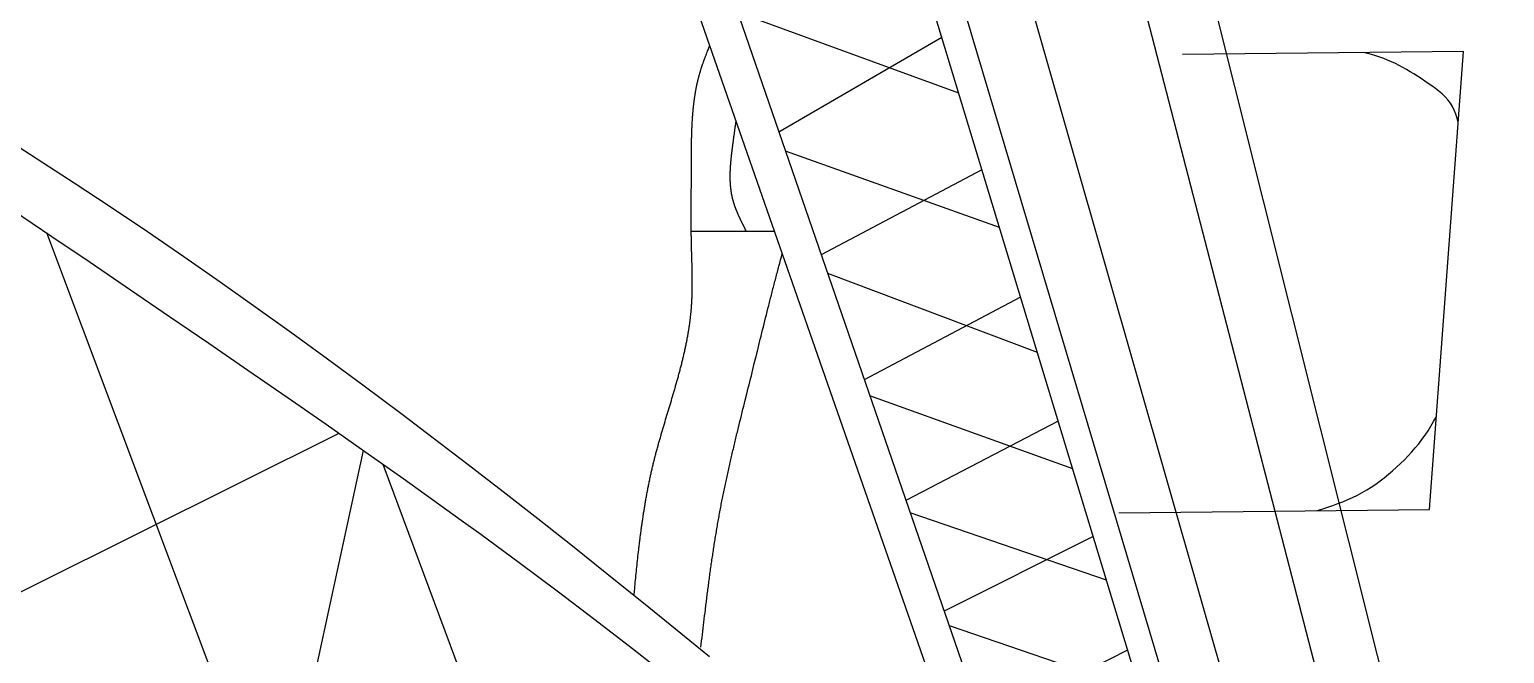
# Model space of a CAD drawing. Header units: millimetres. Extents: x 0 to 100, y 1 to 179.
# Drawn here: x 24.92 to 63.45, y 92.59 to 108.89 of the extents above; entities that cross this region are included whole.
import ezdxf

# ---------------------------------------------------------------- set-up
doc = ezdxf.new("R2010")
doc.units = ezdxf.units.MM
doc.layers.get('0').update_dxf_attribs({"color": 10})

msp = doc.modelspace()

# ---------------------------------------------------------------- linework, layer by layer
for points in [[(18.259, 178.478), (55.87, 70.675)], [(19.56, 178.478), (56.562, 71.226)], [(27.566, 178.478), (67.199, 47.884)], [(28.731, 178.478), (65.505, 55.179), (75.09, 16.881)], [(31.34, 178.478), (66.317, 56.275), (76.473, 14.54)], [(36.176, 178.452), (67.268, 58.422), (77.224, 14.54)], [(38.518, 178.697), (68.318, 59.866), (77.849, 14.54)], [(43.411, 109.345), (49.187, 107.235)], [(48.748, 108.682), (44.492, 106.211)], [(40.711, 94.112), (40.722, 94.226), (40.728, 94.283), (40.733, 94.339), (40.738, 94.396), (40.744, 94.453), (40.75, 94.509), (40.755, 94.566), (40.761, 94.623), (40.766, 94.679), (40.772, 94.736), (40.778, 94.793), (40.784, 94.849), (40.79, 94.906), (40.796, 94.963), (40.802, 95.019), (40.808, 95.076), (40.814, 95.133), (40.821, 95.189), (40.827, 95.246), (40.834, 95.302), (40.837, 95.331), (40.84, 95.359), (40.843, 95.387), (40.847, 95.415), (40.85, 95.444), (40.854, 95.472), (40.857, 95.5), (40.861, 95.528), (40.864, 95.557), (40.868, 95.585), (40.871, 95.613), (40.875, 95.641), (40.878, 95.669), (40.882, 95.698), (40.886, 95.726), (40.889, 95.754), (40.893, 95.782), (40.897, 95.811), (40.901, 95.839), (40.905, 95.867), (40.908, 95.895), (40.912, 95.923), (40.916, 95.951), (40.92, 95.98), (40.924, 96.008), (40.928, 96.036), (40.932, 96.064), (40.937, 96.092), (40.941, 96.12), (40.945, 96.148), (40.949, 96.177), (40.953, 96.205), (40.958, 96.233), (40.962, 96.261), (40.967, 96.289), (40.971, 96.317), (40.975, 96.345), (40.98, 96.373), (40.985, 96.401), (40.989, 96.429), (40.994, 96.457), (40.998, 96.485), (41.003, 96.513), (41.008, 96.541), (41.013, 96.57), (41.018, 96.598), (41.023, 96.626), (41.028, 96.654), (41.033, 96.682), (41.038, 96.71), (41.043, 96.738), (41.048, 96.765), (41.053, 96.793), (41.058, 96.821), (41.064, 96.849), (41.069, 96.877), (41.074, 96.905), (41.08, 96.933), (41.085, 96.961), (41.091, 96.989), (41.097, 97.017), (41.102, 97.045), (41.108, 97.073), (41.114, 97.101), (41.12, 97.128), (41.126, 97.156), (41.131, 97.184), (41.137, 97.212), (41.144, 97.24), (41.15, 97.268), (41.156, 97.295), (41.162, 97.323), (41.168, 97.351), (41.175, 97.379), (41.181, 97.407), (41.188, 97.434), (41.194, 97.462), (41.201, 97.49), (41.207, 97.518), (41.214, 97.545), (41.221, 97.573), (41.228, 97.601), (41.234, 97.628), (41.241, 97.656), (41.248, 97.684), (41.255, 97.711), (41.263, 97.739), (41.27, 97.767), (41.277, 97.794), (41.284, 97.822), (41.292, 97.85), (41.299, 97.877), (41.306, 97.905), (41.314, 97.932), (41.321, 97.96), (41.329, 97.988), (41.337, 98.015), (41.344, 98.043), (41.352, 98.07), (41.36, 98.098), (41.367, 98.125), (41.375, 98.153), (41.383, 98.181), (41.391, 98.208), (41.399, 98.236), (41.407, 98.263), (41.415, 98.291), (41.422, 98.318), (41.43, 98.346), (41.439, 98.373), (41.455, 98.428), (41.471, 98.483), (41.487, 98.538), (41.504, 98.593), (41.52, 98.648), (41.536, 98.703), (41.553, 98.758), (41.569, 98.813), (41.603, 98.922), (41.636, 99.032), (41.652, 99.087), (41.669, 99.142), (41.685, 99.197), (41.701, 99.252), (41.718, 99.307), (41.734, 99.362), (41.75, 99.416), (41.758, 99.444), (41.766, 99.471), (41.774, 99.499), (41.782, 99.526), (41.79, 99.554), (41.798, 99.581), (41.806, 99.609), (41.814, 99.636), (41.821, 99.664), (41.829, 99.691), (41.837, 99.719), (41.845, 99.746), (41.852, 99.774), (41.86, 99.801), (41.868, 99.829), (41.875, 99.856), (41.883, 99.884), (41.89, 99.911), (41.897, 99.939), (41.905, 99.966), (41.912, 99.994), (41.919, 100.021), (41.927, 100.049), (41.934, 100.076), (41.941, 100.104), (41.948, 100.131), (41.955, 100.159), (41.962, 100.187), (41.969, 100.214), (41.975, 100.242), (41.982, 100.269), (41.989, 100.297), (41.995, 100.325), (42.002, 100.352), (42.008, 100.38), (42.015, 100.407), (42.021, 100.435), (42.028, 100.463), (42.034, 100.49), (42.04, 100.518), (42.046, 100.546), (42.052, 100.573), (42.058, 100.601), (42.064, 100.629), (42.069, 100.657), (42.075, 100.684), (42.081, 100.712), (42.086, 100.74), (42.092, 100.768), (42.097, 100.795), (42.102, 100.823), (42.107, 100.851), (42.112, 100.879), (42.117, 100.907), (42.122, 100.934), (42.127, 100.962), (42.132, 100.99), (42.134, 101.004), (42.136, 101.018), (42.139, 101.032), (42.141, 101.046), (42.143, 101.06), (42.145, 101.074), (42.147, 101.088), (42.15, 101.102), (42.152, 101.116), (42.154, 101.13), (42.156, 101.144), (42.158, 101.158), (42.16, 101.171), (42.162, 101.185), (42.164, 101.199), (42.166, 101.213), (42.168, 101.227), (42.17, 101.241), (42.171, 101.255), (42.173, 101.269), (42.175, 101.283), (42.177, 101.297), (42.179, 101.311), (42.18, 101.325), (42.182, 101.339), (42.184, 101.353), (42.185, 101.367), (42.187, 101.381), (42.189, 101.395), (42.19, 101.41), (42.192, 101.424), (42.193, 101.438), (42.195, 101.452), (42.196, 101.466), (42.197, 101.48), (42.199, 101.494), (42.2, 101.508), (42.201, 101.522), (42.203, 101.536), (42.204, 101.55), (42.205, 101.564), (42.206, 101.578), (42.208, 101.592), (42.209, 101.606), (42.21, 101.62), (42.211, 101.635), (42.212, 101.649), (42.213, 101.663), (42.214, 101.677), (42.215, 101.691), (42.216, 101.705), (42.217, 101.719), (42.218, 101.733), (42.218, 101.747), (42.219, 101.762), (42.22, 101.776), (42.221, 101.79), (42.222, 101.804), (42.222, 101.818), (42.223, 101.832), (42.224, 101.846), (42.224, 101.861), (42.225, 101.875), (42.225, 101.889), (42.226, 101.903), (42.226, 101.917), (42.227, 101.931), (42.227, 101.946), (42.228, 101.974), (42.229, 102.002), (42.23, 102.031), (42.23, 102.059), (42.231, 102.087), (42.231, 102.116), (42.232, 102.144), (42.232, 102.173), (42.232, 102.201), (42.232, 102.23), (42.232, 102.258), (42.232, 102.286), (42.232, 102.315), (42.232, 102.343), (42.232, 102.372), (42.232, 102.4), (42.231, 102.429), (42.231, 102.457), (42.231, 102.486), (42.23, 102.514), (42.23, 102.543), (42.229, 102.571), (42.229, 102.6), (42.228, 102.628), (42.228, 102.657), (42.227, 102.685), (42.226, 102.714), (42.225, 102.771), (42.223, 102.828), (42.222, 102.885), (42.22, 102.942), (42.217, 103.056), (42.215, 103.113), (42.214, 103.17), (42.213, 103.227), (42.212, 103.256), (42.211, 103.284), (42.211, 103.313), (42.21, 103.341), (42.209, 103.369), (42.209, 103.398), (42.208, 103.426), (42.208, 103.455), (42.208, 103.483), (42.207, 103.512), (42.207, 103.54), (42.206, 103.568), (42.206, 103.597), (42.206, 103.625), (42.206, 103.654), (42.205, 103.682), (42.205, 103.739), (42.205, 103.796), (42.204, 103.852), (42.204, 103.909), (42.204, 103.966), (42.204, 104.023), (42.204, 104.079), (42.204, 104.136), (42.204, 104.193), (42.204, 104.25), (42.205, 104.306), (42.205, 104.363), (42.205, 104.42), (42.206, 104.477), (42.206, 104.534), (42.206, 104.591), (42.207, 104.647), (42.207, 104.704), (42.208, 104.761), (42.208, 104.818), (42.208, 104.875), (42.209, 104.932), (42.209, 104.989), (42.21, 105.046), (42.21, 105.103), (42.21, 105.161), (42.21, 105.218), (42.211, 105.275), (42.211, 105.332), (42.211, 105.39), (42.211, 105.447), (42.211, 105.505), (42.211, 105.562), (42.211, 105.619), (42.212, 105.677), (42.212, 105.734), (42.212, 105.763), (42.212, 105.792), (42.213, 105.821), (42.213, 105.849), (42.213, 105.878), (42.214, 105.907), (42.214, 105.936), (42.215, 105.964), (42.215, 105.993), (42.216, 106.022), (42.216, 106.051), (42.217, 106.079), (42.217, 106.108), (42.218, 106.137), (42.219, 106.165), (42.22, 106.194), (42.221, 106.223), (42.222, 106.251), (42.223, 106.28), (42.224, 106.309), (42.225, 106.337), (42.226, 106.366), (42.228, 106.395), (42.229, 106.423), (42.231, 106.452), (42.232, 106.48), (42.234, 106.509), (42.236, 106.537), (42.238, 106.566), (42.24, 106.594), (42.241, 106.609), (42.242, 106.623), (42.243, 106.637), (42.244, 106.651), (42.245, 106.666), (42.246, 106.68), (42.247, 106.694), (42.248, 106.708), (42.25, 106.722), (42.251, 106.737), (42.252, 106.751), (42.253, 106.765), (42.255, 106.779), (42.256, 106.793), (42.257, 106.808), (42.259, 106.822), (42.26, 106.836), (42.262, 106.85), (42.263, 106.864), (42.265, 106.878), (42.266, 106.892), (42.268, 106.907), (42.269, 106.921), (42.271, 106.935), (42.273, 106.949), (42.274, 106.963), (42.276, 106.977), (42.278, 106.991), (42.28, 107.005), (42.281, 107.019), (42.283, 107.033), (42.285, 107.047), (42.287, 107.061), (42.289, 107.075), (42.291, 107.09), (42.293, 107.104), (42.295, 107.118), (42.297, 107.132), (42.299, 107.146), (42.301, 107.16), (42.304, 107.174), (42.306, 107.188), (42.308, 107.201), (42.31, 107.215), (42.313, 107.229), (42.315, 107.243), (42.317, 107.257), (42.32, 107.271), (42.322, 107.285), (42.325, 107.299), (42.327, 107.313), (42.33, 107.327), (42.333, 107.341), (42.335, 107.355), (42.338, 107.368), (42.341, 107.382), (42.343, 107.396), (42.346, 107.41), (42.349, 107.424), (42.352, 107.438), (42.355, 107.451), (42.358, 107.465), (42.361, 107.479), (42.364, 107.493), (42.367, 107.507), (42.37, 107.52), (42.374, 107.534), (42.377, 107.548), (42.38, 107.562), (42.383, 107.575), (42.387, 107.589), (42.39, 107.603), (42.394, 107.616), (42.397, 107.63), (42.401, 107.644), (42.404, 107.657), (42.408, 107.671), (42.412, 107.685), (42.415, 107.698), (42.419, 107.712), (42.423, 107.725), (42.427, 107.739), (42.431, 107.753), (42.435, 107.766), (42.439, 107.78), (42.443, 107.793), (42.447, 107.807), (42.451, 107.82), (42.455, 107.834), (42.459, 107.847), (42.463, 107.861), (42.468, 107.874), (42.472, 107.888), (42.476, 107.901), (42.481, 107.915), (42.485, 107.928), (42.49, 107.942), (42.494, 107.955), (42.499, 107.968), (42.503, 107.982), (42.508, 107.995), (42.513, 108.009), (42.517, 108.022), (42.522, 108.035), (42.527, 108.049), (42.532, 108.062), (42.536, 108.075), (42.541, 108.089), (42.546, 108.102), (42.551, 108.115), (42.556, 108.129), (42.561, 108.142), (42.566, 108.155), (42.571, 108.169), (42.576, 108.182), (42.581, 108.195), (42.586, 108.209), (42.591, 108.222), (42.597, 108.235), (42.602, 108.248), (42.612, 108.275), (42.623, 108.301), (42.633, 108.328), (42.644, 108.354), (42.655, 108.381), (42.665, 108.407), (42.676, 108.433), (42.687, 108.46)], [(53.373, 96.266), (61.489, 96.356), (62.379, 108.318), (55.037, 108.24)], [(62.241, 106.463), (62.212, 106.571), (62.178, 106.676), (62.138, 106.778), (62.091, 106.875), (62.037, 106.967), (61.975, 107.053), (61.903, 107.134), (61.825, 107.21), (61.739, 107.282), (61.65, 107.35), (61.556, 107.416), (61.461, 107.48), (61.366, 107.543), (61.271, 107.605), (61.176, 107.667), (61.082, 107.727), (60.987, 107.786), (60.891, 107.843), (60.795, 107.898), (60.698, 107.951), (60.6, 108.001), (60.5, 108.047), (60.399, 108.09), (60.296, 108.13), (60.192, 108.167), (60.087, 108.201), (59.981, 108.233), (59.873, 108.263), (59.765, 108.291)], [(43.646, 103.618), (43.625, 103.659), (43.604, 103.701), (43.594, 103.722), (43.588, 103.732), (43.583, 103.743), (43.578, 103.753), (43.573, 103.763), (43.568, 103.774), (43.562, 103.784), (43.557, 103.795), (43.552, 103.805), (43.547, 103.816), (43.542, 103.826), (43.536, 103.836), (43.531, 103.847), (43.526, 103.857), (43.521, 103.868), (43.516, 103.878), (43.511, 103.889), (43.508, 103.894), (43.506, 103.899), (43.503, 103.904), (43.501, 103.91), (43.498, 103.915), (43.496, 103.92), (43.493, 103.925), (43.491, 103.93), (43.488, 103.936), (43.486, 103.941), (43.483, 103.946), (43.481, 103.951), (43.478, 103.957), (43.476, 103.962), (43.474, 103.967), (43.471, 103.972), (43.469, 103.978), (43.466, 103.983), (43.464, 103.988), (43.461, 103.993), (43.459, 103.999), (43.457, 104.004), (43.454, 104.009), (43.452, 104.014), (43.449, 104.02), (43.447, 104.025), (43.445, 104.03), (43.442, 104.035), (43.44, 104.041), (43.438, 104.046), (43.435, 104.051), (43.433, 104.057), (43.431, 104.062), (43.428, 104.067), (43.426, 104.072), (43.424, 104.078), (43.421, 104.083), (43.419, 104.088), (43.417, 104.094), (43.415, 104.099), (43.412, 104.104), (43.41, 104.109), (43.408, 104.115), (43.406, 104.12), (43.403, 104.125), (43.401, 104.131), (43.399, 104.136), (43.397, 104.141), (43.395, 104.147), (43.393, 104.152), (43.39, 104.157), (43.388, 104.162), (43.386, 104.168), (43.384, 104.173), (43.382, 104.178), (43.38, 104.184), (43.378, 104.189), (43.376, 104.194), (43.374, 104.2), (43.372, 104.205), (43.369, 104.21), (43.367, 104.216), (43.365, 104.221), (43.363, 104.226), (43.361, 104.232), (43.359, 104.237), (43.358, 104.242), (43.356, 104.248), (43.354, 104.253), (43.352, 104.259), (43.35, 104.264), (43.348, 104.269), (43.346, 104.275), (43.344, 104.28), (43.342, 104.285), (43.34, 104.291), (43.338, 104.296), (43.337, 104.302), (43.335, 104.307), (43.333, 104.312), (43.331, 104.318), (43.329, 104.323), (43.328, 104.329), (43.326, 104.334), (43.324, 104.339), (43.323, 104.345), (43.321, 104.35), (43.319, 104.356), (43.317, 104.361), (43.316, 104.366), (43.314, 104.372), (43.313, 104.377), (43.311, 104.383), (43.309, 104.388), (43.308, 104.394), (43.306, 104.399), (43.305, 104.404), (43.303, 104.41), (43.302, 104.415), (43.3, 104.421), (43.299, 104.426), (43.297, 104.432), (43.296, 104.437), (43.294, 104.443), (43.293, 104.448), (43.291, 104.454), (43.29, 104.459), (43.289, 104.465), (43.287, 104.47), (43.286, 104.476), (43.285, 104.481), (43.283, 104.487), (43.282, 104.492), (43.281, 104.498), (43.279, 104.503), (43.278, 104.509), (43.277, 104.514), (43.276, 104.52), (43.275, 104.525), (43.273, 104.531), (43.272, 104.536), (43.271, 104.542), (43.27, 104.547), (43.269, 104.553), (43.268, 104.558), (43.267, 104.564), (43.266, 104.57), (43.264, 104.575), (43.263, 104.581), (43.262, 104.586), (43.261, 104.592), (43.26, 104.597), (43.259, 104.603), (43.258, 104.609), (43.258, 104.614), (43.257, 104.62), (43.256, 104.625), (43.255, 104.631), (43.254, 104.636), (43.253, 104.642), (43.252, 104.648), (43.251, 104.653), (43.25, 104.659), (43.25, 104.664), (43.249, 104.67), (43.248, 104.676), (43.247, 104.681), (43.246, 104.687), (43.246, 104.693), (43.245, 104.698), (43.244, 104.704), (43.244, 104.709), (43.243, 104.715), (43.242, 104.721), (43.241, 104.726), (43.241, 104.732), (43.24, 104.738), (43.24, 104.743), (43.239, 104.749), (43.238, 104.755), (43.238, 104.76), (43.237, 104.766), (43.237, 104.772), (43.236, 104.777), (43.236, 104.783), (43.235, 104.789), (43.235, 104.794), (43.234, 104.8), (43.234, 104.806), (43.233, 104.811), (43.233, 104.817), (43.232, 104.823), (43.232, 104.828), (43.231, 104.834), (43.231, 104.84), (43.23, 104.845), (43.23, 104.851), (43.23, 104.857), (43.229, 104.863), (43.229, 104.868), (43.229, 104.874), (43.228, 104.88), (43.228, 104.885), (43.228, 104.891), (43.227, 104.897), (43.227, 104.902), (43.227, 104.908), (43.227, 104.914), (43.226, 104.92), (43.226, 104.925), (43.226, 104.931), (43.226, 104.937), (43.226, 104.943), (43.225, 104.948), (43.225, 104.954), (43.225, 104.96), (43.225, 104.966), (43.225, 104.971), (43.225, 104.977), (43.224, 104.983), (43.224, 104.988), (43.224, 104.994), (43.224, 105), (43.224, 105.006), (43.224, 105.011), (43.224, 105.017), (43.224, 105.023), (43.224, 105.029), (43.224, 105.035), (43.224, 105.04), (43.224, 105.046), (43.224, 105.052), (43.224, 105.058), (43.224, 105.063), (43.224, 105.069), (43.224, 105.075), (43.224, 105.081), (43.224, 105.086), (43.224, 105.092), (43.224, 105.098), (43.224, 105.104), (43.224, 105.11), (43.224, 105.115), (43.224, 105.121), (43.225, 105.127), (43.225, 105.133), (43.225, 105.139), (43.225, 105.144), (43.225, 105.15), (43.225, 105.156), (43.226, 105.162), (43.226, 105.167), (43.226, 105.173), (43.226, 105.179), (43.226, 105.185), (43.227, 105.191), (43.227, 105.196), (43.227, 105.202), (43.227, 105.208), (43.227, 105.214), (43.228, 105.22), (43.228, 105.226), (43.228, 105.231), (43.229, 105.237), (43.229, 105.243), (43.229, 105.249), (43.229, 105.255), (43.23, 105.26), (43.23, 105.266), (43.23, 105.272), (43.231, 105.278), (43.231, 105.284), (43.231, 105.289), (43.232, 105.295), (43.232, 105.301), (43.233, 105.307), (43.233, 105.313), (43.233, 105.319), (43.234, 105.324), (43.234, 105.33), (43.234, 105.336), (43.235, 105.342), (43.235, 105.348), (43.236, 105.354), (43.236, 105.359), (43.237, 105.365), (43.237, 105.371), (43.237, 105.377), (43.238, 105.383), (43.238, 105.388), (43.239, 105.394), (43.239, 105.4), (43.24, 105.406), (43.24, 105.412), (43.241, 105.418), (43.241, 105.423), (43.242, 105.429), (43.242, 105.435), (43.243, 105.441), (43.243, 105.447), (43.244, 105.453), (43.244, 105.458), (43.245, 105.464), (43.245, 105.47), (43.246, 105.476), (43.247, 105.482), (43.247, 105.488), (43.248, 105.494), (43.249, 105.505), (43.25, 105.517), (43.251, 105.529), (43.252, 105.54), (43.254, 105.552), (43.255, 105.564), (43.256, 105.575), (43.257, 105.587), (43.259, 105.599), (43.26, 105.61), (43.261, 105.622), (43.262, 105.634), (43.264, 105.645), (43.265, 105.657), (43.266, 105.669), (43.268, 105.68), (43.269, 105.692), (43.271, 105.704), (43.272, 105.715), (43.273, 105.727), (43.275, 105.739), (43.276, 105.75), (43.278, 105.762), (43.279, 105.773), (43.281, 105.785), (43.282, 105.797), (43.284, 105.808), (43.285, 105.82), (43.287, 105.832), (43.288, 105.843), (43.289, 105.855), (43.291, 105.866), (43.292, 105.878), (43.294, 105.89), (43.295, 105.901), (43.297, 105.913), (43.298, 105.924), (43.3, 105.936), (43.301, 105.948), (43.303, 105.959), (43.305, 105.971), (43.306, 105.982), (43.308, 105.994), (43.309, 106.005), (43.311, 106.017), (43.312, 106.029), (43.314, 106.04), (43.315, 106.052), (43.318, 106.075), (43.321, 106.098), (43.324, 106.121), (43.328, 106.144), (43.331, 106.167), (43.334, 106.19), (43.337, 106.213), (43.34, 106.236), (43.343, 106.259), (43.346, 106.282), (43.35, 106.305), (43.353, 106.328), (43.356, 106.35), (43.359, 106.373), (43.362, 106.396), (43.366, 106.419), (43.369, 106.442), (43.372, 106.465), (43.375, 106.488)], [(24.152, 106.135), (25.12, 105.514), (26.085, 104.886), (26.998, 104.283), (27.999, 103.609), (28.949, 102.959), (29.894, 102.302), (30.834, 101.638), (31.769, 100.967), (32.7, 100.29), (33.626, 99.607), (34.654, 98.839), (35.467, 98.224), (36.381, 97.525), (37.291, 96.821), (38.198, 96.113), (39.101, 95.4), (40.002, 94.683), (41.101, 93.799), (41.793, 93.238), (42.684, 92.509)], [(44.662, 105.72), (50.251, 103.729)], [(49.797, 105.224), (45.598, 103.005)], [(24.476, 104.182), (25.502, 103.486), (26.498, 102.808), (27.552, 102.089), (28.577, 101.391), (29.601, 100.692), (30.624, 99.991), (31.645, 99.287), (32.664, 98.581), (33.68, 97.87), (34.693, 97.154), (36.198, 96.076), (36.706, 95.706), (37.706, 94.971), (38.7, 94.229), (39.688, 93.479), (40.668, 92.72), (41.642, 91.952)], [(25.358, 103.584), (30.953, 88.699)], [(42.206, 103.618), (44.377, 103.618)], [(42.458, 92.756), (42.477, 92.919), (42.487, 93.001), (42.496, 93.083), (42.506, 93.164), (42.516, 93.246), (42.525, 93.327), (42.535, 93.409), (42.545, 93.49), (42.555, 93.572), (42.565, 93.653), (42.575, 93.735), (42.58, 93.776), (42.585, 93.816), (42.59, 93.857), (42.595, 93.898), (42.6, 93.939), (42.605, 93.979), (42.61, 94.02), (42.615, 94.061), (42.62, 94.102), (42.625, 94.142), (42.631, 94.183), (42.636, 94.224), (42.641, 94.264), (42.646, 94.305), (42.652, 94.346), (42.657, 94.386), (42.662, 94.427), (42.668, 94.468), (42.673, 94.508), (42.679, 94.549), (42.684, 94.59), (42.69, 94.63), (42.695, 94.671), (42.701, 94.712), (42.707, 94.752), (42.712, 94.793), (42.718, 94.834), (42.724, 94.874), (42.729, 94.915), (42.735, 94.955), (42.741, 94.996), (42.747, 95.037), (42.753, 95.077), (42.759, 95.118), (42.765, 95.158), (42.771, 95.199), (42.777, 95.239), (42.783, 95.28), (42.789, 95.32), (42.796, 95.361), (42.802, 95.401), (42.808, 95.442), (42.815, 95.482), (42.821, 95.523), (42.827, 95.563), (42.834, 95.604), (42.841, 95.644), (42.847, 95.685), (42.854, 95.725), (42.861, 95.766), (42.867, 95.806), (42.874, 95.847), (42.881, 95.887), (42.888, 95.927), (42.895, 95.968), (42.902, 96.008), (42.909, 96.048), (42.916, 96.089), (42.924, 96.129), (42.931, 96.169), (42.938, 96.21), (42.946, 96.25), (42.953, 96.29), (42.961, 96.331), (42.968, 96.371), (42.976, 96.411), (42.984, 96.451), (42.991, 96.492), (42.999, 96.532), (43.007, 96.572), (43.015, 96.612), (43.023, 96.652), (43.031, 96.693), (43.039, 96.733), (43.047, 96.773), (43.056, 96.813), (43.064, 96.853), (43.072, 96.893), (43.081, 96.934), (43.089, 96.974), (43.098, 97.014), (43.106, 97.054), (43.115, 97.094), (43.123, 97.134), (43.132, 97.174), (43.141, 97.214), (43.15, 97.254), (43.158, 97.294), (43.167, 97.334), (43.176, 97.374), (43.185, 97.414), (43.194, 97.454), (43.203, 97.494), (43.212, 97.534), (43.221, 97.574), (43.23, 97.614), (43.24, 97.654), (43.249, 97.694), (43.258, 97.734), (43.267, 97.774), (43.277, 97.814), (43.286, 97.854), (43.295, 97.894), (43.305, 97.934), (43.314, 97.974), (43.324, 98.014), (43.333, 98.054), (43.343, 98.094), (43.352, 98.134), (43.362, 98.173), (43.371, 98.213), (43.381, 98.253), (43.391, 98.293), (43.4, 98.333), (43.41, 98.373), (43.42, 98.413), (43.429, 98.453), (43.439, 98.493), (43.459, 98.572), (43.478, 98.652), (43.498, 98.732), (43.518, 98.811), (43.537, 98.891), (43.557, 98.971), (43.577, 99.05), (43.616, 99.21), (43.656, 99.369), (43.696, 99.528), (43.716, 99.608), (43.735, 99.688), (43.755, 99.767), (43.775, 99.847), (43.795, 99.927), (43.814, 100.006), (43.834, 100.086), (43.853, 100.166), (43.893, 100.325), (43.932, 100.484), (43.971, 100.644), (43.991, 100.723), (44.01, 100.803), (44.03, 100.883), (44.049, 100.962), (44.069, 101.042), (44.089, 101.122), (44.109, 101.201), (44.129, 101.281), (44.148, 101.36), (44.168, 101.44), (44.188, 101.519), (44.208, 101.599), (44.228, 101.679), (44.239, 101.718), (44.249, 101.758), (44.259, 101.798), (44.269, 101.837), (44.279, 101.877), (44.289, 101.917), (44.299, 101.957), (44.31, 101.996), (44.32, 102.036), (44.33, 102.076), (44.34, 102.115), (44.351, 102.155), (44.361, 102.195), (44.371, 102.235), (44.382, 102.274), (44.392, 102.314), (44.403, 102.354), (44.413, 102.393), (44.423, 102.433), (44.434, 102.473), (44.444, 102.512), (44.455, 102.552), (44.466, 102.591), (44.476, 102.631), (44.487, 102.671), (44.497, 102.71), (44.519, 102.79), (44.54, 102.869), (44.561, 102.948), (44.583, 103.027)], [(45.763, 102.528), (51.243, 100.459)], [(50.807, 101.898), (46.725, 99.74)], [(46.866, 99.332), (52.165, 97.422)], [(51.791, 98.655), (47.814, 96.584)], [(58.569, 96.324), (58.703, 96.366), (58.836, 96.41), (58.968, 96.456), (59.099, 96.505), (59.229, 96.556), (59.357, 96.61), (59.484, 96.668), (59.608, 96.73), (59.731, 96.795), (59.852, 96.865), (59.97, 96.939), (60.086, 97.017), (60.2, 97.098), (60.312, 97.183), (60.422, 97.271), (60.529, 97.363), (60.634, 97.457), (60.736, 97.553), (60.836, 97.652), (60.933, 97.754), (61.028, 97.857), (61.12, 97.963), (61.209, 98.071), (61.294, 98.182), (61.376, 98.295), (61.454, 98.41), (61.529, 98.527), (61.6, 98.646), (61.668, 98.767)], [(22.429, 93.076), (33.006, 98.342)], [(31.576, 88.368), (33.647, 97.893)], [(34.151, 97.537), (39.118, 84.172)], [(47.919, 96.277), (53.048, 94.512)], [(52.703, 95.649), (48.809, 93.7)], [(48.94, 93.32), (53.927, 91.618)], [(53.604, 92.681), (49.824, 90.757)]]:
    msp.add_lwpolyline(points)

doc.saveas('drawing.dxf')
